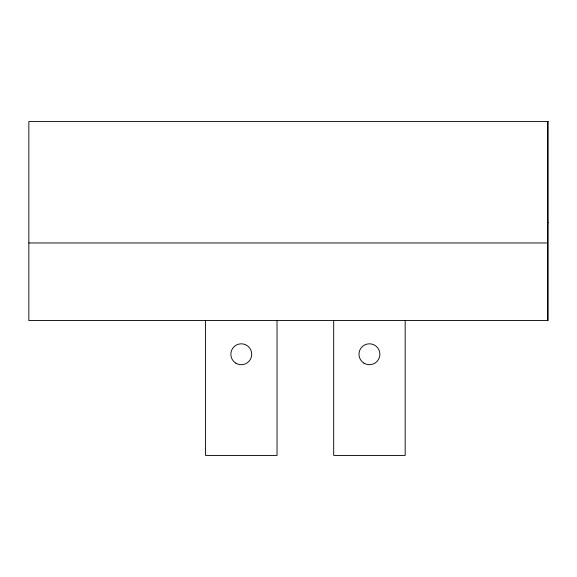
<?xml version="1.0" encoding="UTF-8"?>
<svg xmlns="http://www.w3.org/2000/svg" width="577" height="577" viewBox="0 0 577 577"><rect width="100%" height="100%" fill="white"/><g stroke="black" fill="none" stroke-linecap="round" stroke-linejoin="round"><path stroke-width="0.87" d="M547.479 222.744L548.15 222.744M28.85 242.975L547.479 242.975M547.479 121.581L547.479 320.538M405.177 320.538L405.177 455.419L333.686 455.419L333.686 320.538M277.032 320.538L277.032 455.419L205.549 455.419L205.549 320.538M548.15 121.581L28.85 121.581L28.85 320.538L548.15 320.538L548.15 121.581M363.943 363.149A10.451 10.451 0 0 0 379.882 354.559A10.451 10.451 0 0 0 364.469 345.053A10.451 10.451 0 0 0 363.943 363.149M235.805 363.149A10.451 10.451 0 0 0 251.738 354.559A10.451 10.451 0 0 0 236.332 345.053A10.451 10.451 0 0 0 235.805 363.149"/></g></svg>
